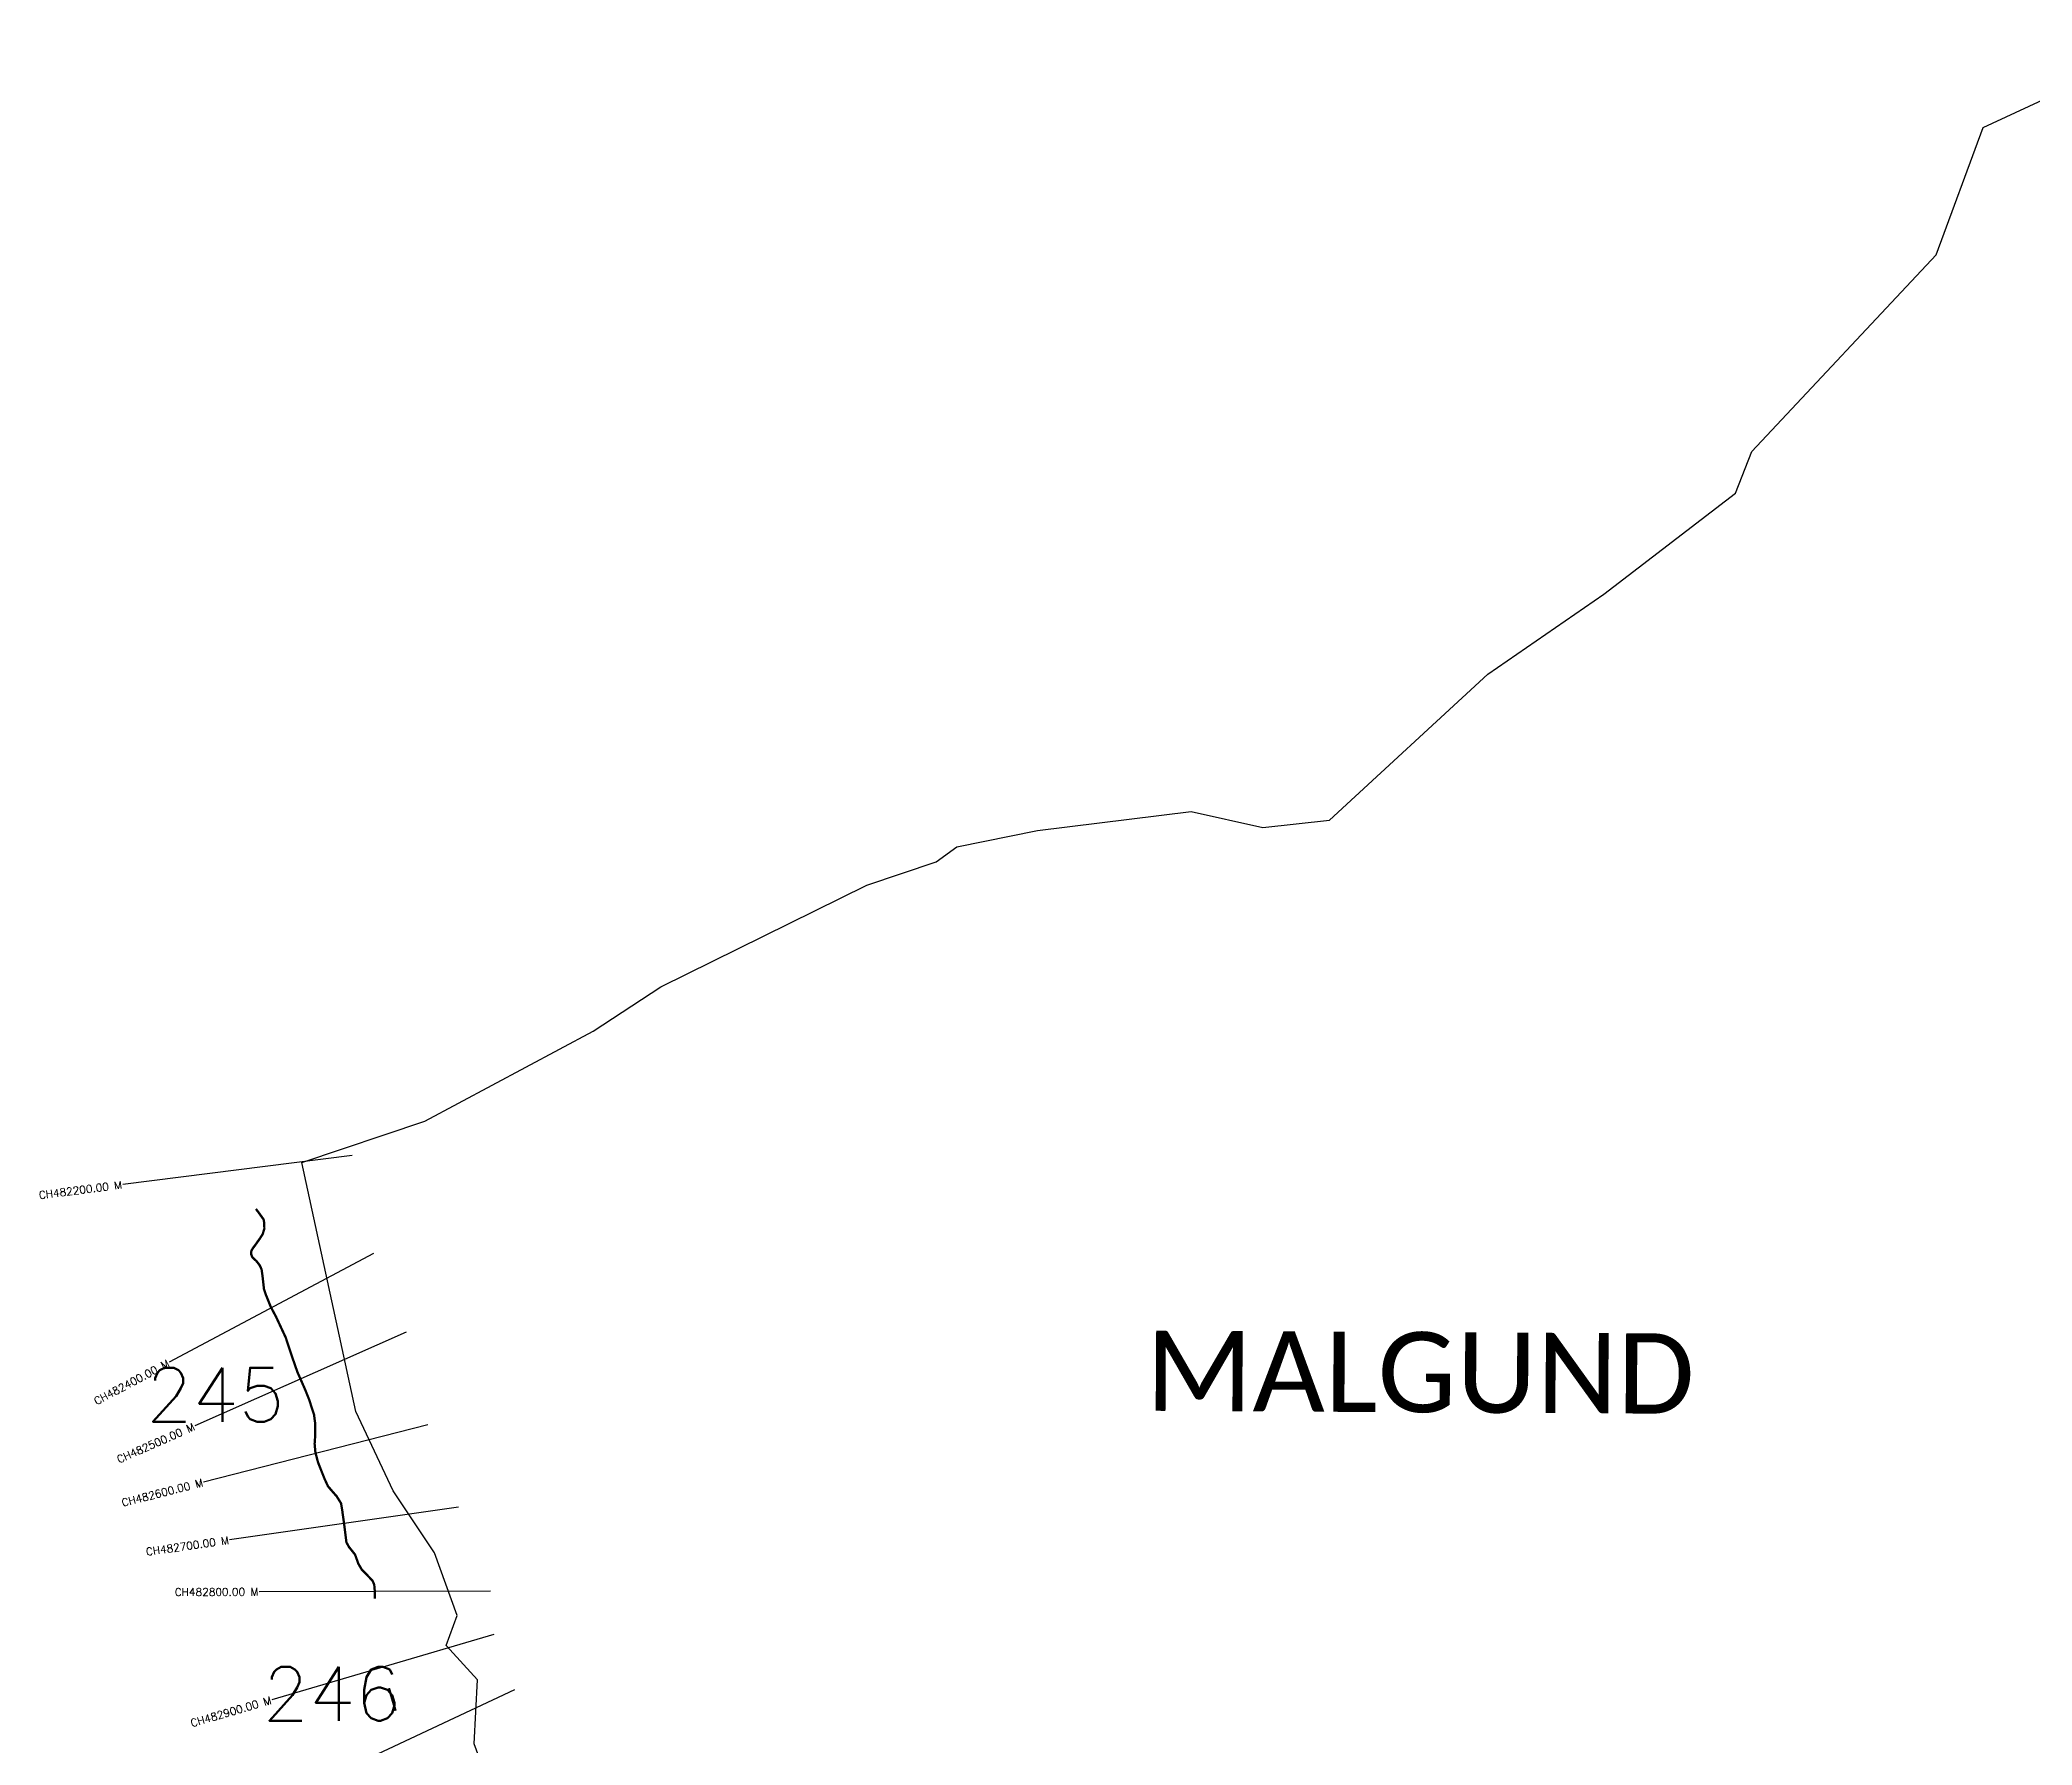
# Model space of a CAD drawing. Header units: metres. Extents: x 314013 to 319180, y 1897447 to 1902766.
# Drawn here: x 314013 to 316596, y 1900314 to 1902525 of the extents above; entities that cross this region are included whole.
import ezdxf
from ezdxf.enums import TextEntityAlignment as Align

# ---------------------------------------------------------------- set-up
doc = ezdxf.new("R2010")
doc.units = ezdxf.units.M
for name, color, linetype in [('CS', 134, 'Continuous'), ('CSMark', 6, 'Continuous'), ('NATURALLY PROTECTED', 3, 'Continuous'), ('village', 3, 'Continuous'), ('VILLAGE NAME', 250, 'Continuous')]:
    doc.layers.add(name, color=color, linetype=linetype)
doc.styles.get("Standard").update_dxf_attribs({"font": 'simplex.shx'})

msp = doc.modelspace()

# ---------------------------------------------------------------- linework, layer by layer
at = {"layer": 'CS'}
for p, q in [((314417.9, 1901078.8), (314120.3, 1901040.9)), ((314445.4, 1900951.6), (314180.6, 1900810.5)), ((314488.1, 1900849.4), (314213.7, 1900728.1)), ((314515.9, 1900729.4), (314225.3, 1900655.1)), ((314555.9, 1900622.6), (314258.9, 1900580.2)), ((314597.2, 1900513.7), (314297.2, 1900512.9)), ((314601.5, 1900457.5), (314313.7, 1900373)), ((314628.2, 1900385.7), (314356.5, 1900258.4))]:
    msp.add_line(p, q, dxfattribs=at)
at = {"layer": 'NATURALLY PROTECTED', "const_width": 3, "flags": 128}
for points in [[(314293, 1901009.3), (314296.1, 1901005.4), (314303.1, 1900995.6), (314303.9, 1900990.9), (314304, 1900983.6), (314301.7, 1900976.3), (314298.1, 1900970.8), (314292, 1900962.2), (314289.1, 1900958.4), (314287.2, 1900955), (314286.7, 1900951.1), (314288.5, 1900946.5), (314293.6, 1900941.9), (314297.8, 1900936.5), (314300.4, 1900931.1), (314301.6, 1900922.8), (314303.5, 1900905.4), (314305.7, 1900898.8), (314312.2, 1900882.6), (314319.2, 1900869.4), (314331.8, 1900842.4), (314339.4, 1900819.3), (314346.8, 1900798), (314356.5, 1900776), (314362, 1900762.3), (314368.4, 1900742.7), (314370.1, 1900729.8), (314370.1, 1900717.8), (314369.2, 1900704.8), (314370.2, 1900693.7), (314373.6, 1900680.7), (314382.2, 1900659.1), (314386.5, 1900649.8), (314390.7, 1900644.8), (314397.8, 1900636.7), (314403.5, 1900627.6), (314405.1, 1900617.7), (314407.4, 1900601.1), (314409.5, 1900584.3), (314410.4, 1900577), (314413.9, 1900570.8), (314421.6, 1900561.2), (314425.9, 1900549.3), (314430.4, 1900541.6), (314440.2, 1900531.6), (314444.4, 1900527), (314446.5, 1900522.1), (314447.2, 1900513.9), (314447.3, 1900504)], [(314465.6, 1900387.9), (314474.2, 1900358.7)]]:
    msp.add_lwpolyline(points, dxfattribs=at)
at = {"layer": 'village', "color": 6}
msp.add_polyline3d([(314614.8, 1900209.9, 0), (314576, 1900315.8, 0), (314580.5, 1900398.9, 0), (314539.9, 1900443.3, 0), (314554.1, 1900482.2, 0), (314524.8, 1900563.3, 0), (314471, 1900643.8, 0), (314422.7, 1900746.8, 0), (314352.5, 1901069.5, 0), (314512.1, 1901123, 0), (314730.4, 1901240, 0), (314818.1, 1901297.4, 0), (315085.4, 1901429.1, 0), (315175.3, 1901459.3, 0), (315201.9, 1901478.7, 0), (315306.6, 1901499.9, 0), (315505.8, 1901524.6, 0), (315598.9, 1901503.7, 0), (315685.2, 1901513.5, 0), (315890.4, 1901702.7, 0), (316041, 1901806.5, 0), (316211.5, 1901937.6, 0), (316233, 1901991.4, 0), (316472, 1902246.5, 0), (316532.9, 1902411.5, 0), (316777.9, 1902525.2, 0)], dxfattribs=at)

# ---------------------------------------------------------------- texts
at = {"char_height": 70, "attachment_point": 1}
for s, insert in [('245', (314150.6, 1900803.4)), ('246', (314301.6, 1900415.7))]:
    msp.add_mtext_dynamic_manual_height_columns(s, width=95.172, gutter_width=1, heights=[0], dxfattribs=dict(at, insert=insert))
at = {"layer": 'CSMark'}
for s, rotation, p in [('CH482200.00 M', 7.2541, (314119.3, 1901040.8)), ('CH482400.00 M', 28.0591, (314179.8, 1900810.1)), ('CH482500.00 M', 23.8353, (314212.8, 1900727.7)), ('CH482600.00 M', 14.3236, (314224.3, 1900654.9)), ('CH482700.00 M', 8.1245, (314257.9, 1900580)), ('CH482800.00 M', 0.1651, (314296.2, 1900512.9)), ('CH482900.00 M', 16.3537, (314312.7, 1900372.7))]:
    msp.add_text(s, height=10, rotation=rotation, dxfattribs=at).set_placement(p, align=Align.MIDDLE_RIGHT)
at = {"layer": 'VILLAGE NAME', "insert": (315447.2, 1900851.7), "char_height": 104.042, "attachment_point": 1, "rotation": 359.6762}
msp.add_mtext_dynamic_manual_height_columns('{\\fCalibri|b0|i0|c0|p34;MALGUND}', width=844.715, gutter_width=520.2, heights=[0], dxfattribs=at)

doc.saveas('drawing.dxf')
